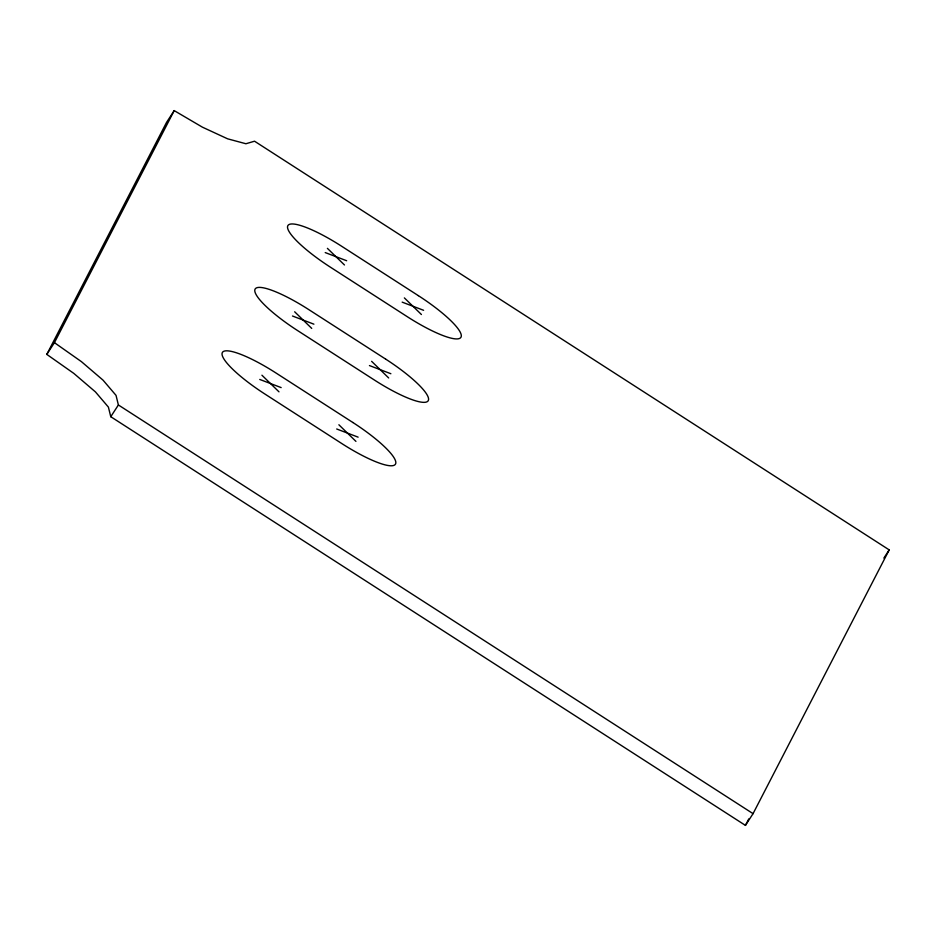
<?xml version="1.0" encoding="UTF-8"?>
<svg xmlns="http://www.w3.org/2000/svg" width="936" height="936" viewBox="0 0 936 936"><rect width="100%" height="100%" fill="white"/><g stroke="black" fill="none" stroke-linecap="round" stroke-linejoin="round"><path stroke-width="1.4" d="M46.8 354.393L166.573 122.347L174.201 110.612L202.433 127.179L227.612 138.821L245.911 143.746L254.534 141.207L889.2 549.888L753.059 813.653L745.43 825.388L110.764 416.707L108.4 407.101L95.425 391.891L73.792 373.382L46.8 354.393L54.428 342.658L174.201 110.612M745.43 825.388L748.788 818.895M110.764 416.707L118.392 404.972L116.029 395.366L103.042 380.156L81.42 361.647L54.428 342.658M883.865 558.102L889.2 549.888M325.225 252.58L346.648 260.734M402.176 302.141L423.599 310.296M292.477 316.005L313.899 324.172M369.439 365.566L390.862 373.721M259.74 379.443L281.163 387.598M336.703 428.992L358.125 437.159M118.392 404.972L753.059 813.653M404.364 297.905L421.422 314.519M327.401 248.356L344.46 264.97M371.627 361.331L388.674 377.957M294.664 311.782L311.723 328.396M338.879 424.768L355.937 441.382M261.928 375.207L278.986 391.833M418.345 295.647L341.383 246.086A57.225 11.84 33 0 0 287.832 225.693A57.225 11.84 33 0 0 330.478 267.228L407.429 316.789A57.225 11.84 33 0 0 460.992 337.182A57.225 11.84 33 0 0 418.345 295.647M385.609 359.073L308.646 309.524A57.225 11.84 33 0 0 255.095 289.119A57.225 11.84 33 0 0 297.73 330.665L374.692 380.215A57.225 11.84 33 0 0 428.255 400.62A57.225 11.84 33 0 0 385.609 359.073M352.872 422.499L275.909 372.949A57.225 11.84 33 0 0 222.358 352.544A57.225 11.84 33 0 0 264.993 394.091L341.956 443.652A57.225 11.84 33 0 0 395.507 464.045A57.225 11.84 33 0 0 352.872 422.499"/></g></svg>
